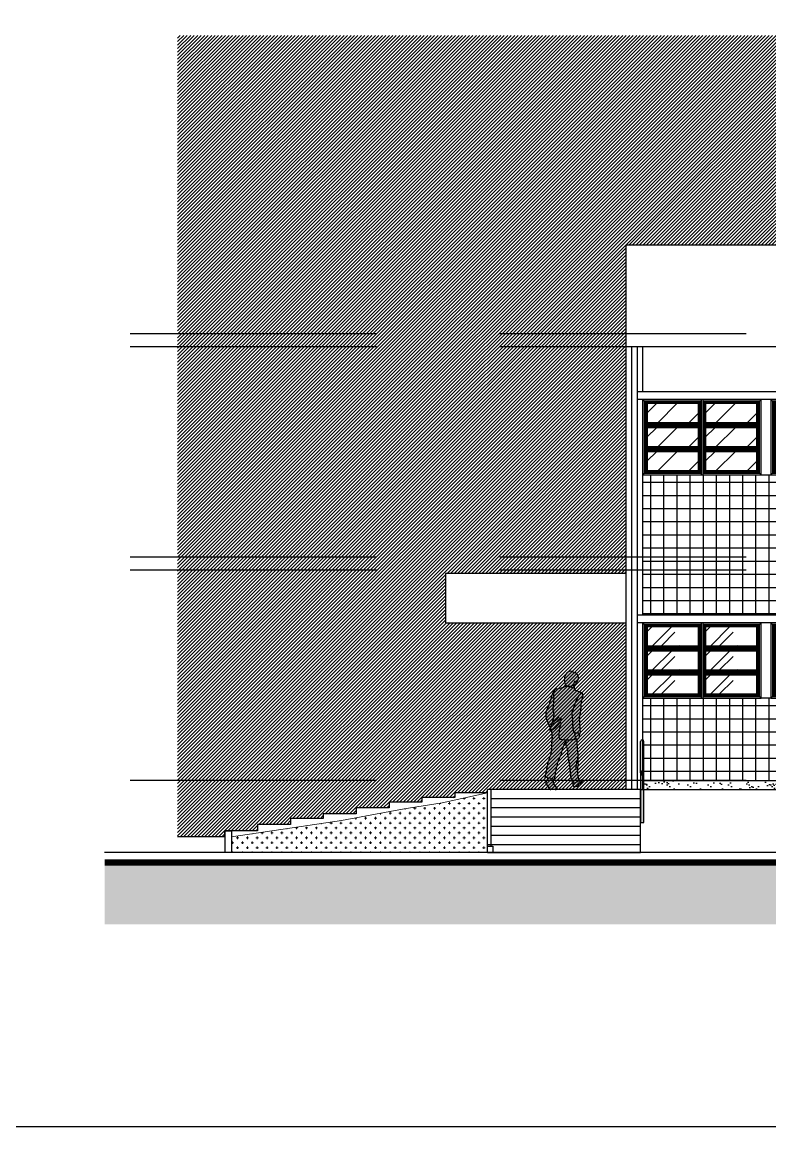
# Model space of a CAD drawing. Header units: metres. Extents: x 2362 to 4220, y 91 to 382.
# Drawn here: x 3587.88 to 3599.27, y 236.79 to 253.61 of the extents above; entities that cross this region are included whole.
import ezdxf

# ---------------------------------------------------------------- set-up
doc = ezdxf.new("R2010")
doc.units = ezdxf.units.M
doc.header["$LTSCALE"] = 5
doc.header["$MEASUREMENT"] = 0
doc.set_wipeout_variables(frame=1)
doc.linetypes.add('DASHED', pattern=[0.75, 0.5, -0.25])
doc.layers.add('AREA', color=31, linetype='Continuous', plot=False)
for name, color, linetype in [('HACHURA', 251, 'Continuous'), ('HACHURA PISOS', 250, 'Continuous'), ('PENA 01', 1, 'Continuous'), ('PENA 02', 2, 'Continuous'), ('PENA 03', 3, 'Continuous'), ('PENA 06', 6, 'Continuous')]:
    doc.layers.add(name, color=color, linetype=linetype)
for name, color, linetype, lineweight in [('PENA 04', 4, 'Continuous', 25), ('PENA 05', 5, 'Continuous', 25), ('VEGET', 74, 'Continuous', 0)]:
    doc.layers.add(name, color=color, linetype=linetype, lineweight=lineweight)

# ---------------------------------------------------------------- blocks, each defined once
blk = doc.blocks.new('jan padrao fachada')
at = {"layer": 'HACHURA', "ltscale": 1.5}
h = blk.add_hatch(dxfattribs=at)
h.set_pattern_fill('AR-RROOF', color=256, scale=0.5, angle=45, style=0)
h.set_pattern_definition([(45, (0.06500000000005457, 0.798333333333332), (0.4242640687119287, 1.131370849898476), [7.5, -1, 2.5, -0.5]), (45, (0.3584493141925122, 1.445336038119024), (-0.8237794000823279, 0.1166726188957805), [1.5, -0.165, 3, -0.375]), (45, (-0.05874368670765762, 1.275630410634252), (1.60159685938753, 2.075358402782517), [4, -0.7, 2, -0.5])])
h.paths.add_polyline_path([(0.06500000000005457, 1.085000000000001), (0.0650000000000546, 0.798333333333332), (0.8462500000000546, 0.798333333333332), (0.8462500000000546, 1.085000000000001)])
h = blk.add_hatch(dxfattribs=at)
h.set_pattern_fill('AR-RROOF', color=256, scale=0.5, angle=45, style=0)
h.set_pattern_definition([(45, (0.951249999999618, 0.798333333333332), (0.4242640687119287, 1.131370849898476), [7.5, -1, 2.5, -0.5]), (45, (1.244699314192076, 1.445336038119024), (-0.8237794000823279, 0.1166726188957805), [1.5, -0.165, 3, -0.375]), (45, (0.8275063132919058, 1.275630410634252), (1.60159685938753, 2.075358402782517), [4, -0.7, 2, -0.5])])
h.paths.add_polyline_path([(0.951249999999618, 1.085000000000001), (0.951249999999618, 0.798333333333332), (1.732499999999618, 0.798333333333332), (1.732499999999618, 1.085000000000001)])
h = blk.add_hatch(dxfattribs=at)
h.set_pattern_fill('AR-RROOF', color=256, scale=0.5, angle=45, style=0)
h.set_pattern_definition([(45, (0.06500000000005457, 0.4316666666666649), (0.4242640687119287, 1.131370849898476), [7.5, -1, 2.5, -0.5]), (45, (0.3584493141925122, 1.078669371452357), (-0.8237794000823279, 0.1166726188957805), [1.5, -0.165, 3, -0.375]), (45, (-0.05874368670765762, 0.9089637439675844), (1.60159685938753, 2.075358402782517), [4, -0.7, 2, -0.5])])
h.paths.add_polyline_path([(0.06500000000005457, 0.7183333333333337), (0.0650000000000546, 0.4316666666666649), (0.8462500000000546, 0.4316666666666649), (0.8462500000000546, 0.7183333333333337)])
h = blk.add_hatch(dxfattribs=at)
h.set_pattern_fill('AR-RROOF', color=256, scale=0.5, angle=45, style=0)
h.set_pattern_definition([(45, (0.951249999999618, 0.4316666666666649), (0.4242640687119287, 1.131370849898476), [7.5, -1, 2.5, -0.5]), (45, (1.244699314192076, 1.078669371452357), (-0.8237794000823279, 0.1166726188957805), [1.5, -0.165, 3, -0.375]), (45, (0.8275063132919058, 0.9089637439675844), (1.60159685938753, 2.075358402782517), [4, -0.7, 2, -0.5])])
h.paths.add_polyline_path([(0.951249999999618, 0.7183333333333337), (0.951249999999618, 0.4316666666666649), (1.732499999999618, 0.4316666666666649), (1.732499999999618, 0.7183333333333337)])
h = blk.add_hatch(dxfattribs=at)
h.set_pattern_fill('AR-RROOF', color=256, scale=0.5, angle=45, style=0)
h.set_pattern_definition([(45, (0.06500000000005457, 0.06499999999999773), (0.4242640687119287, 1.131370849898476), [7.5, -1, 2.5, -0.5]), (45, (0.3584493141925122, 0.7120027047856894), (-0.8237794000823279, 0.1166726188957805), [1.5, -0.165, 3, -0.375]), (45, (-0.05874368670765762, 0.5422970773009173), (1.60159685938753, 2.075358402782517), [4, -0.7, 2, -0.5])])
h.paths.add_polyline_path([(0.06500000000005457, 0.3516666666666666), (0.0650000000000546, 0.0649999999999977), (0.8462500000000546, 0.0649999999999977), (0.8462500000000546, 0.3516666666666666)])
h = blk.add_hatch(dxfattribs=at)
h.set_pattern_fill('AR-RROOF', color=256, scale=0.5, angle=45, style=0)
h.set_pattern_definition([(45, (0.951249999999618, 0.06499999999999773), (0.4242640687119287, 1.131370849898476), [7.5, -1, 2.5, -0.5]), (45, (1.244699314192076, 0.7120027047856894), (-0.8237794000823279, 0.1166726188957805), [1.5, -0.165, 3, -0.375]), (45, (0.8275063132919058, 0.5422970773009173), (1.60159685938753, 2.075358402782517), [4, -0.7, 2, -0.5])])
h.paths.add_polyline_path([(0.951249999999618, 0.3516666666666666), (0.951249999999618, 0.0649999999999977), (1.732499999999618, 0.0649999999999977), (1.732499999999618, 0.3516666666666666)])
at = {"layer": 'PENA 01', "ltscale": 1.5}
for p, q in [((0.02500000000009095, 1.125), (0.02500000000009095, 0.02500000000000036)), ((0.8862499999998363, 1.15), (0.8862499999998363, 0)), ((0.9112499999998362, 1.15), (0.9112499999998362, 0)), ((0.9112499999996544, 1.125), (0.9112499999996544, 0.02500000000000036))]:
    blk.add_line(p, q, dxfattribs=at)
for points in [[(0, 1.150000000000086), (0.06500000000005457, 1.085000000000001)], [(0.8862500000000182, 1.125), (0.02500000000009095, 1.125), (0.02500000000009095, 0.02500000000000036), (0.8862500000000182, 0.02500000000000036)], [(0.02500000000009095, 0.02500000000000036), (0.8862500000000182, 0.02500000000000036), (0.8862500000000182, 1.125), (0.02500000000009095, 1.125)], [(0.8462500000000546, 1.085000000000001), (0.8862500000000182, 1.125)], [(0.9112499999996544, 0.02500000000000036), (1.772499999999582, 0.02500000000000036), (1.772499999999582, 1.125), (0.9112499999996544, 1.125)], [(0.9112499999996544, 1.125), (0.951249999999618, 1.085000000000001)], [(1.732499999999618, 1.085000000000001), (1.797499999999673, 1.150000000000086)], [(0.06500000000005457, 0.798333333333332), (0.02500000000009095, 0.7583333333333329)], [(0.02500000000009095, 0.7583333333333329), (0.06500000000005457, 0.7183333333333337)], [(0.8462500000000546, 0.798333333333332), (0.8862500000000182, 0.7583333333333329)], [(0.8462500000000546, 0.7183333333333337), (0.8862500000000182, 0.7583333333333329)], [(0.951249999999618, 0.798333333333332), (0.9112499999996544, 0.7583333333333329)], [(0.9112499999996544, 0.7583333333333329), (0.951249999999618, 0.7183333333333337)], [(1.732499999999618, 0.798333333333332), (1.772499999999582, 0.7583333333333329)], [(1.732499999999618, 0.7183333333333337), (1.772499999999582, 0.7583333333333329)], [(0.06500000000005457, 0.4316666666666649), (0.02500000000009095, 0.3916666666666657)], [(0.02500000000009095, 0.3916666666666657), (0.06500000000005457, 0.3516666666666666)], [(0.8462500000000546, 0.4316666666666649), (0.8862500000000182, 0.3916666666666657)], [(0.8462500000000546, 0.3516666666666666), (0.8862500000000182, 0.3916666666666657)], [(0.951249999999618, 0.4316666666666649), (0.9112499999996544, 0.3916666666666657)], [(0.9112499999996544, 0.3916666666666657), (0.951249999999618, 0.3516666666666666)], [(1.732499999999618, 0.4316666666666649), (1.772499999999582, 0.3916666666666657)], [(1.732499999999618, 0.3516666666666666), (1.772499999999582, 0.3916666666666657)], [(0.06500000000005457, 0.06499999999999773), (0, -1.13686837721616e-13)], [(0.8462500000000546, 0.06499999999999773), (0.8862500000000182, 0.02499999999999858)], [(0.951249999999618, 0.06499999999999773), (0.9112499999996544, 0.02499999999999858)], [(1.732499999999618, 0.06499999999999773), (1.797499999999673, -8.526512829121202e-14)]]:
    blk.add_lwpolyline(points, dxfattribs=at)
for points in [[(0.02500000000009095, 0.7583333333333329), (0.8862500000000182, 0.7583333333333329), (0.8862500000000182, 1.125), (0.02500000000009095, 1.125)], [(0.04500000000007276, 0.7783333333333324), (0.8662500000000364, 0.7783333333333324), (0.8662500000000364, 1.105), (0.04500000000007276, 1.105)], [(0.06500000000005457, 0.798333333333332), (0.8462500000000546, 0.798333333333332), (0.8462500000000546, 1.085000000000001), (0.06500000000005457, 1.085000000000001)], [(0.9112499999996544, 0.7583333333333329), (1.772499999999582, 0.7583333333333329), (1.772499999999582, 1.125), (0.9112499999996544, 1.125)], [(0.9312499999996362, 0.7783333333333324), (1.7524999999996, 0.7783333333333324), (1.7524999999996, 1.105), (0.9312499999996362, 1.105)], [(0.951249999999618, 0.798333333333332), (1.732499999999618, 0.798333333333332), (1.732499999999618, 1.085000000000001), (0.951249999999618, 1.085000000000001)], [(0.02500000000009095, 0.3916666666666657), (0.8862500000000182, 0.3916666666666657), (0.8862500000000182, 0.7583333333333329), (0.02500000000009095, 0.7583333333333329)], [(0.04500000000007276, 0.4116666666666653), (0.8662500000000364, 0.4116666666666653), (0.8662500000000364, 0.7383333333333333), (0.04500000000007276, 0.7383333333333333)], [(0.06500000000005457, 0.4316666666666649), (0.8462500000000546, 0.4316666666666649), (0.8462500000000546, 0.7183333333333337), (0.06500000000005457, 0.7183333333333337)], [(0.9112499999996544, 0.3916666666666657), (1.772499999999582, 0.3916666666666657), (1.772499999999582, 0.7583333333333329), (0.9112499999996544, 0.7583333333333329)], [(0.9312499999996362, 0.4116666666666653), (1.7524999999996, 0.4116666666666653), (1.7524999999996, 0.7383333333333333), (0.9312499999996362, 0.7383333333333333)], [(0.951249999999618, 0.4316666666666649), (1.732499999999618, 0.4316666666666649), (1.732499999999618, 0.7183333333333337), (0.951249999999618, 0.7183333333333337)], [(0.02500000000009095, 0.02499999999999858), (0.8862500000000182, 0.02499999999999858), (0.8862500000000182, 0.3916666666666657), (0.02500000000009095, 0.3916666666666657)], [(0.04500000000007276, 0.04499999999999815), (0.8662500000000364, 0.04499999999999815), (0.8662500000000364, 0.3716666666666661), (0.04500000000007276, 0.3716666666666661)], [(0.06500000000005457, 0.06499999999999773), (0.8462500000000546, 0.06499999999999773), (0.8462500000000546, 0.3516666666666666), (0.06500000000005457, 0.3516666666666666)], [(0.9112499999996544, 0.02499999999999858), (1.772499999999582, 0.02499999999999858), (1.772499999999582, 0.3916666666666657), (0.9112499999996544, 0.3916666666666657)], [(0.9312499999996362, 0.04499999999999815), (1.7524999999996, 0.04499999999999815), (1.7524999999996, 0.3716666666666661), (0.9312499999996362, 0.3716666666666661)], [(0.951249999999618, 0.06499999999999773), (1.732499999999618, 0.06499999999999773), (1.732499999999618, 0.3516666666666666), (0.951249999999618, 0.3516666666666666)]]:
    blk.add_lwpolyline(points, close=True, dxfattribs=at)
at = {"layer": 'PENA 02', "ltscale": 1.5}
blk.add_lwpolyline([(1.797499999999673, 1.15), (0, 1.15), (0, 0), (1.797499999999673, 0)], close=True, dxfattribs=at)
blk = doc.blocks.new('A$C060C765B')
at = {"layer": 'HACHURA', "ltscale": 1.5}
h = blk.add_hatch(dxfattribs=at)
h.set_pattern_fill('AR-SAND', color=256, scale=0.1, style=0, double=1)
h.set_pattern_definition([(37.50000000000001, (-3.744999999999891, -6.840000000000002), (-0.006299335810960816, 0.1926823769013159), [0, -0.152, 0, -0.17, 0, -0.1625]), (7.499999999999999, (-3.744999999999891, -6.840000000000002), (0.1769776705267727, 0.282214606522974), [0, -0.082, 0, -0.137, 0, -0.0525]), (327.5, (-3.867999999999938, -6.840000000000002), (0.3114141861751495, 0.0005659053536964942), [0, -0.05, 0, -0.18, 0, -0.235]), (317.5, (-3.867999999999938, -6.840000000000002), (0.3006126604572294, 0.08776755649342494), [0, -0.025, 0, -0.118, 0, -0.135])])
h.paths.add_polyline_path([(0, -6.840000000000002), (0, -6.600000000000001), (-3.744999999999891, -6.600000000000001), (-3.744999999999891, -6.840000000000002)])
at = {"layer": 'HACHURA PISOS', "ltscale": 1.5}
h = blk.add_hatch(dxfattribs=at)
h.set_pattern_fill('_USER', color=256, scale=0.2, style=0, double=1, pattern_type=0)
h.set_pattern_definition([(0, (-3.744999999999891, -6.600000000000001), (0, 0.2), []), (90, (-3.744999999999891, -6.600000000000001), (-0.2, 1.224646799147353e-17), [])])
h.paths.add_polyline_path([(0, -1.950000000000001), (-1.797499999999673, -1.950000000000001), (-1.947500000000218, -1.950000000000001), (-3.744999999999891, -1.950000000000001), (-3.744999999999891, -4.079999999999917), (0, -4.079999999999917)])
h.paths.add_polyline_path([(0, -5.350000000000001), (-1.797499999999673, -5.350000000000001), (-1.947500000000218, -5.350000000000115), (-3.744999999999891, -5.350000000000001), (-3.744999999999891, -6.600000000000001), (0, -6.600000000000001)])
for p, q in [((-1.947500000000218, -1.950000000000001), (-1.797499999999673, -1.950000000000115)), ((-1.797499999999673, -5.350000000000115), (-1.947500000000218, -5.350000000000115))]:
    blk.add_line(p, q, dxfattribs=at)
at = {"layer": 'PENA 01', "ltscale": 1.5}
for p, q in [((-3.914999999999964, -6.840000000000002), (-3.914999999999964, 0)), ((-3.829999999999927, -6.840000000000002), (-3.829999999999927, 0)), ((-3.744999999999891, -6.600000000000001), (0, -6.600000000000001))]:
    blk.add_line(p, q, dxfattribs=at)
blk.add_lwpolyline([(-3.829999999999927, 0), (-3.914999999999964, 0)], dxfattribs=at)
at = {"layer": 'PENA 03', "ltscale": 1.5}
for p, q in [((-4, -0.6799999999998292), (-4, 0)), ((-3.744999999999891, -0.6799999999998292), (-3.744999999999891, 0)), ((0, 0), (-3.744999999999891, 0)), ((-4, -4.079999999999917), (-4, -0.799999999999919)), ((-3.744999999999891, -4.079999999999917), (-3.744999999999891, -0.799999999999919)), ((-4, -6.840000000000002), (-4, -4.199999999999916)), ((-3.744999999999891, -6.840000000000002), (-3.744999999999891, -4.200000000000001))]:
    blk.add_line(p, q, dxfattribs=at)
at = {"layer": 'PENA 04', "ltscale": 1.5}
for points in [[(-3.829999999999927, -0.6799999999998292), (0.08500000000003638, -0.6799999999998292), (0.08500000000003638, -0.799999999999919), (-3.829999999999927, -0.799999999999919)], [(-3.829999999999927, -4.079999999999917), (0.08500000000003638, -4.079999999999917), (0.08500000000003638, -4.200000000000001), (-3.829999999999927, -4.200000000000001)]]:
    blk.add_lwpolyline(points, close=True, dxfattribs=at)
at = {"layer": 'PENA 02'}
for p in [(-3.744999999999891, -1.950000000000001), (-1.797499999999673, -1.950000000000001), (-3.744999999999891, -5.350000000000001), (-1.797499999999673, -5.350000000000001)]:
    blk.add_blockref('jan padrao fachada', p, dxfattribs=at)
blk = doc.blocks.new('AFDSFDF')
at = {"layer": 'HACHURA PISOS', "true_color": 0xffffff}
h = blk.add_hatch(color=7, dxfattribs=at)
h.dxf.hatch_style = 1
h.paths.add_polyline_path([(2.273736754432321e-13, 0.7587171680673398, -1), (0.04944760466219122, 0.7587171680673376), (0.04944760466196385, 1.234303222001626, 1), (4.547490856099401e-13, 1.234303222001596)])
h.paths.add_polyline_path([(0.04944760466219122, 0.7483505424357292), (0.04944760466219122, 0.7587171680657366, 1), (2.273736754432321e-13, 0.7587171680665649), (2.273736754432321e-13, 0.7483505424357663, -1)])
h.paths.add_polyline_path([(0.0494476046628471, 0.7368170267115817), (0.04944760466219122, 0.7483505424357292, 1), (2.273736754432321e-13, 0.7483505424357588), (2.238712687452349e-13, 0.7368170267115004, -0.01361042885958023)])
h = blk.add_hatch(color=7, dxfattribs=at)
h.dxf.hatch_style = 1
h.paths.add_polyline_path([(0.04944760466287335, 0.6424313727806066), (4.547473508864641e-13, 0.6424313727806066), (0, 0), (0.04944760466196385, 0)])
h.paths.add_polyline_path([(0.04944760466287335, 0.7273547303490773, -0.06027295359702368), (4.547473508864641e-13, 0.7273547303490773), (4.547473508864641e-13, 0.6424313727806066), (0.04944760466287335, 0.6424313727806066)])
at = {"layer": 'HACHURA'}
for centre, radius, start, end in [((0.0247238023312093, 0.7483505424357588), 0.02472380233098193, 359.9999999999349, 180), ((0.02472380233302829, -0.1712815591558297), 0.9084350874201392, 88.44045603196248, 91.55954396824605), ((0.02472380233166405, 0.93170828792816), 0.2058437341697378, 263.1015738038593, 276.8984261960094), ((0.0247238023312093, 0.7117645956398064), 0.03967634119238635, 52.44230852278688, 127.5576914772131)]:
    blk.add_arc(centre, radius, start, end, dxfattribs=at)
at = {"layer": 'PENA 02'}
for p, q in [((9.094947017729282e-13, 0.7587171680673634), (4.547473508864641e-13, 1.234303222001614)), ((0.04944760466196385, 0.7587171680673634), (0.04944760466196385, 1.234303222001614))]:
    blk.add_line(p, q, dxfattribs=at)
blk.add_arc((0.0247238023312093, 1.234303222001614), 0.02472380233075455, 0, 180, dxfattribs=at)
at = {"layer": 'PENA 03'}
for p, q in [((4.547473508864641e-13, 0.7587171680673919), (0, 0)), ((0.04944760466196385, 0), (0.04944760466287335, 0.758717168067335)), ((4.547473508864641e-13, 0), (0.04944760466196385, 0))]:
    blk.add_line(p, q, dxfattribs=at)
blk.add_arc((0.0247238023312093, 0.7587171680673634), 0.02472380233098193, 359.9999999999349, 180, dxfattribs=at)
blk = doc.blocks.new('Pes011')
at = {"true_color": 0xffffff}
h = blk.add_hatch(color=7, dxfattribs=at)
h.dxf.hatch_style = 1
h.paths.add_polyline_path([(24.69268973135001, 727.6047015118756, -0.02753852898231361), (25.99658108471741, 756.9918353915541, -0.03521785561020056), (-52.18656926978461, 767.1877249421301, -0.3436446320337191), (-78.09565085647256, 796.9359734321476, -0.1049584106602287), (-46.52848994827802, 1005.74475360115, 0.851521214492852), (-62.99121633045479, 1015.1541320312, -0.09136265496849766), (-189.2074542238005, 902.5598551563493, -0.07434353490433399), (-183.8470071760566, 796.6478620129495, 0.02367676134049668), (-194.7730412114684, 567.7246231527424, -0.1301566511247193), (-207.9323213203415, 517.0161580129569, 0.07892110221722794), (-236.9106528734559, 438.1435911211164), (-286.8217663292926, 184.8893347685869, -0.03787236708317782), (-144.7365591781199, 153.3666649950069, 0.002465714445324805), (-112.7894611115873, 346.4955583710301, -0.09246996692242412), (-53.40221890069282, 512.5800797960895, 0.1005061931903606), (-46.38518821284106, 533.9388537265091, -0.09745515027035756), (-1.618039762475064, 676.3108688240969, 0.01133881112169319)])
h.paths.add_polyline_path([(192.7134027561426, 766.4146625851895, -0.08717180882273437), (184.8976936995474, 770.288640718502, -0.07150002932562566), (25.99658108471738, 756.991835391554, 0.140036977863763), (52.11651135718391, 612.5152943734229, -0.1521779201300485), (56.66135109948112, 583.4497961036486, 0.1237327382311667), (71.38456060696859, 435.6154808640991, -0.09660555805040107), (93.00199876905322, 295.3295578898083, 0.1091949455553033), (126.5888606153589, 108.4037989587109, 0.3181482550204132), (212.8481652982368, 133.4322834362578), (224.5335510590627, 147.9261513993027, -0.1153658121064172), (212.197933924478, 394.0455057668171, 0.07104430994608682), (214.6594676035947, 464.0404201073716, -0.019049396439483)])
h.paths.add_polyline_path([(156.5185980523025, 1588.903755831637, -0.06376302724189843), (142.9386023062388, 1582.759940715623, -0.1357544196231785), (45.25536184673533, 1579.486598016382, -0.1493352113977293), (23.44943227297364, 1592.013659770932, -0.104772194041268), (5.779655001741361, 1568.917476945192, -0.07552597752389092), (152.0862227538234, 1542.233602892519)])
h.paths.add_polyline_path([(278.0839869590123, 134.2962608349243, 0.6268049600124901), (265.0504168314354, 146.143509030939, -0.1274686925476163), (218.231130763411, 140.1089984629384), (212.8481652982359, 133.4322834362567, -0.3084454030974926), (129.1995972286848, 107.5502781255655), (134.0533945419139, 73.45993605855493, 0.3365671587481588), (164.2475001290544, 43.95252930327246, 0.3038417341264336), (224.8968513615273, 74.4088496104098, -0.1547146395441408), (236.5872844613068, 85.61752300342832, 0.2066284072723231)])
h.paths.add_polyline_path([(-168.080418184519, 160.1147212825224, 0.02107545282780063), (-247.0785568037045, 178.3308325829729), (-270.2372946278209, 120.1610916203129, -0.04391851025444436), (-275.9558363254841, 108.6578545803827, 0.3069029170122038), (-275.1015726562903, 90.21495494343169), (-216.4301872956799, 10.35757787014025, 0.2319834112904293), (-203.8634453870586, 3.951016913955755, -0.02456887810977189), (-135.1680910266837, 0.0937046755989428, 0.181550030830431), (-123.6444124907283, 3.084609209979519), (-108.3343772420844, 13.85587394051954, 0.5135509109756257), (-108.1929188658022, 29.80140396839074, -0.09789932831860441), (-162.5989450289451, 86.56559962623882, -0.1287373291706281), (-164.9500735878474, 93.70225942932092)])
h.paths.add_polyline_path([(-167.1673180687301, 1243.175273136048, 0.09249078198770333), (-158.458445219436, 1383.471649132073, -0.101707745814801), (-148.1378757641874, 1511.791418212824, 0.05963668131693923), (-157.645391335482, 1498.259448177015, 0.07214893870511574), (-212.5459556615709, 1343.996789415391, -0.08328329978980908), (-253.3386223608819, 1235.444188619666, 0.2371257672313265), (-262.1761142506181, 1063.562258885348), (-208.5079545353501, 939.7813141366983), (-159.7092353633092, 1087.616370714019, 0.1779621460809053), (-163.1131602377322, 1185.045396939609, -0.1611850724810634)])
h.paths.add_polyline_path([(235.9179631973812, 1095.154632940758, -0.1154328576180875), (244.0097715363445, 1144.924192973484, 0.1197863672735451), (256.2292863543684, 1228.394953870802, -0.1199437111131735), (283.7136720908272, 1420.288621478132, 0.3977597863608485), (261.8432080616612, 1475.673483022302, 0.1370337854965475), (158.8843645128296, 1277.281076180276, -0.09331077111326043), (136.1147959610806, 1222.265539511415, 0.2201616770334285), (122.4019915204655, 1128.415169406439, -0.0904870542691302), (127.5153547951701, 1084.318430500796, 0.0682076533713649), (143.8717871424458, 873.4423468814514, 0.0419490853005053), (250.3259697844036, 860.6724404682127)])
h.paths.add_polyline_path([(235.1635860298763, 835.684332340917), (230.813655214364, 861.6645061064261, -0.02595917903862765), (164.8544151540996, 869.4818802395414), (159.7483240347369, 839.1007739519355, 0.2351780580689858), (166.7423779727064, 817.0171935170403, -0.2276614999615514), (174.7970136461145, 793.543130330062, 0.7798707119049183), (220.5010597884023, 776.1681578082664, 0.1739156392905543), (235.4865679493964, 833.2416161114344, 0.02193660233855502)])
h.paths.add_polyline_path([(213.3981270611926, 1671.599557557392, 0.3422518043110341), (214.8137580511984, 1713.777761216865, -0.1113162496137604), (198.9736104679375, 1749.890672678883, 0.2903101330893996), (170.5635343423947, 1779.452250271813, -0.03318361154037249), (117.7712615445348, 1796.155704483306, 0.1970827465973386), (75.31312931006028, 1795.464062389123, 0.2668649016132107), (4.452482821180439, 1701.024984654927, 0.07937306006544796), (5.192607108263815, 1681.469885905543, -0.04903151465509591), (11.82483455283031, 1620.628960579917, 0.3361607637412749), (44.00994678188923, 1579.79118589672, 0.1389386616421687), (143.9011070732837, 1583.064133993262, 0.2199353231922215), (180.0067180023894, 1616.54333571369, -0.07767887755924435)])
h = blk.add_hatch(color=7, dxfattribs=at)
h.dxf.hatch_style = 1
h.paths.add_polyline_path([(261.8292928006773, 1475.658577363197), (164.4320482446769, 1518.901989429156, -0.3218957251323706), (151.8734175112577, 1539.992896149975), (152.0862227538234, 1542.233602892519, 0.07552597752389073), (5.779655001741851, 1568.917476945192, -0.1199733577875432), (-23.80681365244979, 1553.883220398074), (-23.80504973491222, 1553.883377810774), (-112.3188272138052, 1533.032661130739, 0.1531455605890404), (-148.1378757641875, 1511.791418212824, 0.101707773148791), (-158.4586122810385, 1383.471628570378, -0.09283857140153134), (-167.2966260474756, 1242.662752787305, 0.1590758725531677), (-163.2017572764333, 1185.262171597919, -0.1783896675469642), (-159.7092353633092, 1087.616370714019), (-208.5079545353501, 939.7813141366983), (-191.7137881749656, 901.0470294251807, 0.0927497262203229), (-63.21207475289278, 1014.869878251596, -0.8683317411519443), (-46.52699357571112, 1005.744191729705, 0.1051140698718558), (-78.07703499606228, 796.6229984857224, 0.336292104199919), (-52.70830549058175, 767.2937903923296, 0.1072275288080275), (184.8976936995477, 770.2886407185023, -0.2697539704616747), (174.7958450450469, 793.5432679024572, 0.2252806146779406), (166.9234327469293, 816.8318379421619, -0.2378102100089224), (159.7483240347368, 839.100773951935), (164.8544151540997, 869.4818802395416, -0.008340372734559471), (143.8717871424459, 873.4423468814508, -0.06863748196031196), (127.5948128503555, 1085.64890371761, 0.08594274937540108), (122.6605906965923, 1127.555793032784, -0.2222459605544937), (136.114646952066, 1222.26563681739, 0.09331094289373627), (158.8851085696697, 1277.280920442247, -0.1370211537536461)])
for p, q in [((-112.3207069711743, 1533.033046921835), (-23.80504973491221, 1553.883377810774)), ((156.5182805751323, 1588.90041299465), (151.8734175112576, 1539.992896149974)), ((164.1643467561202, 1519.02084623905), (262.4702705088529, 1475.373989608316)), ((-191.7137881749656, 901.0470294251805), (-262.5690634854108, 1064.468562134406)), ((-159.7763400169135, 1087.413078077849), (-218.1093532745937, 910.6940071351909)), ((250.3259272933877, 860.6731319855651), (235.8685135050213, 1095.959398833362)), ((164.8546444743257, 869.4832446887847), (159.7968376397911, 839.3894286110656)), ((230.7781421239508, 861.8766097694536), (235.2386429360028, 835.2360513115929)), ((-286.8217721491687, 184.8893052379212), (-236.911258936782, 438.1457255862025)), ((-247.0780159427729, 178.3321911086631), (-270.3778434891911, 119.8080632765148)), ((-216.5239098337107, 10.48514322442314), (-275.182625394237, 90.32527548584358)), ((-168.0804028612153, 160.114396187859), (-164.960659316133, 93.92684309870477)), ((-123.6449184415968, 3.08281816053951), (-108.3342184549712, 13.8552199444099)), ((129.1996634576194, 107.5498129707825), (134.0232876446954, 73.67138996948677)), ((224.5335350163809, 147.9261315009), (212.549843676692, 133.0622627726964))]:
    blk.add_line(p, q)
for centre, radius, start, end in [((66.02687548547686, 1693.563905888411), 62.02478156621858, 172.9030000000007, 191.7376000000002), ((122.0530550778682, 1686.589569800978), 118.4832300247846, 113.234400000001, 172.9030000000007), ((97.38850796504504, 1744.042379314736), 55.95762060351854, 68.63829999999885, 113.234400000001), ((269.8922912530913, 2185.08905714655), 417.6211453470195, 248.6382999999989, 256.2406999999982), ((161.4576502086753, 1742.265821299444), 38.28296791959931, 11.13169000000003, 76.2406999999982), ((286.9930080279296, 1766.968052976149), 89.66075654733868, 191.1317000000001, 216.2418000000002), ((186.9054979009249, 1693.601590452352), 34.43760809542855, 319.9379999999989, 36.24180000000026), ((-96.36667764266863, 1465.311193728541), 69.57491087343824, 103.2559999999993, 152.2151999999998), ((-39.89097503727082, 1622.165115954312), 70.15067717567644, 283.2559999999992, 335.2026340492346), ((-300.9588671438575, 1617.314574221574), 312.8012615128246, 0.6647749999990437, 11.73763999999936), ((-8.890037669846441, 1074.045824889785), 495.0890343070894, 71.0255399999993, 88.30185999999873), ((54.85609402546243, 1621.441033975323), 43.03892139680683, 180.6648000000005, 256.2567999999998), ((88.18001558568136, 1757.697650241646), 183.3076786003354, 256.2567999999998, 287.5392000000003), ((-8.241324818797954, 1668.363699616481), 170.6449383355589, 329.3867000000009, 355.6153999999987), ((125.7380670823047, 1638.859377789196), 58.67712716179567, 287.5392000000003, 337.6467999999996), ((172.8356967704252, 1538.190448675391), 21.03962852899157, 174.0640179574631, 246.4580748209395), ((372.824985959254, 1537.253718085497), 208.4843589373321, 139.937999999999, 157.6467999999996), ((346.65036453343, 1231.88492928767), 570.3241128524443, 152.2151999999998, 168.7633000000007), ((-538.7861503045216, 1336.661475873313), 383.197372870074, 345.8401999999998, 7.016633999999618), ((158.8520317861445, 1422.52575485947), 319.704804455103, 163.787199999999, 187.0165999999998), ((565.5088532486361, 1192.170782381463), 415.4354406372561, 136.9704999999992, 168.1779999999992), ((664.1858839816023, 1267.854845588886), 409.8605477500752, 158.1700999999997, 185.4665000000008), ((243.4754119161156, 1436.40982492467), 43.34755797565099, 338.1700999999996, 66.05973999999941), ((-86.73288804137823, 1140.70981853755), 191.6561284775325, 150.0577999999999, 203.4411000000017), ((-556.5355799302894, 1411.322672344623), 350.5162423008881, 330.0578, 348.7633000000008), ((-77.32251406932858, 1220.235015514461), 92.72725718706357, 165.8401999999998, 202.2301999999991), ((-293.9441547379595, 1131.700515996228), 141.2884476692337, 341.7326000000006, 22.23019999999908), ((230.662660169247, 1160.523823917574), 112.9218228279928, 146.854600000001, 196.7470999999995), ((1.384389518799282, 1310.247288290922), 160.9130611977919, 326.8546000000009, 348.1779999999992), ((78.41163825589398, 1211.796364941662), 178.5906748117366, 337.8520999999992, 5.466540000000367), ((-431.624709171004, 1301.345655932315), 466.6864476248109, 299.725100000001, 322.1534000000007), ((-380.995497488855, 1490.269142089319), 533.187320945732, 290.8434999999985, 310.1037000000001), ((-470.4478853149516, 1482.253096983803), 545.7960376963152, 301.843100000001, 316.4389999999993), ((-55.51930206304966, 1009.120704693371), 9.603736161525351, 339.4194999999992, 142.1534000000007), ((4.124595669708106, 1092.355139465917), 123.6522063230095, 356.5823000000008, 16.74707000000018), ((905.0171652408817, 1038.55234914724), 778.8476099012049, 176.5823000000008, 192.239099999999), ((346.3165869668907, 1102.748003855555), 110.6594569481136, 157.8520999999991, 183.5164000000007), ((-206.3571528278388, 906.8151888017615), 12.37431068747936, 161.7326000000006, 299.725100000001), ((-540.7161383302807, 831.6775517717816), 358.5842382695748, 354.5340000000015, 11.40089593351251), ((429.5698640214075, 826.975056540341), 508.5534598350541, 159.4194999999993, 183.4037999999992), ((273.0685616441448, 1500.365913476358), 640.0976213779592, 258.3556000000012, 267.963799999999), ((2226.507153185718, 566.884271342174), 2421.280340227303, 174.5340000000014, 179.992400000001), ((-46.05509299955362, 798.6847160235178), 32.0882447078898, 183.4037999999992, 258.5086999999987), ((59.19251063559113, 1316.397947480343), 560.3901926167525, 258.5086999999987, 282.9627328597344), ((337.7541156839318, 491.3751721817139), 386.4901962339329, 151.5145999999997, 173.6281), ((-1119.25225602085, 1281.986557074406), 1271.199937338323, 331.5145999999996, 334.1443000000014), ((291.9243023976605, 730.4702717442269), 267.2469762242289, 174.3047000000007, 206.1911000000009), ((185.4223411335282, 835.0826213011848), 25.98654853407367, 170.4592000000002, 224.3282999999987), ((146.3272977781809, 796.8946992353646), 28.66514042290695, 353.2855999999985, 44.32831000000075), ((199.8313033396167, 790.595993544704), 25.20716714924149, 173.2855999999985, 325.7475000000011), ((4170.538062509884, 903.1382520609586), 3980.173659988229, 181.9685638749708, 186.3208999999997), ((148.4349416054276, 825.596878201134), 87.38835042291834, 325.7475000000011, 5.021990000000264), ((207.5001121058506, 830.7838892549971), 28.0941654437998, 5.021990000000264, 9.12181100000102), ((25.8685890753722, 386.3563676849188), 267.8336172149258, 150.7515999999982, 168.8509000000001), ((-297.1015828469829, 567.2180489087133), 102.3297955178058, 330.7515999999982, 359.992400000001), ((362.0875769847405, 270.3525127933494), 480.9427873468797, 149.8185999999993, 170.8905999999986), ((-102.4850357771979, 540.5373776239715), 56.48657729380869, 329.8185999999993, 353.6282), ((7.745005564480347, 590.6901487475101), 49.44863504591633, 351.5801999999996, 26.19106999999926), ((358.1468482962906, 538.8254217183442), 304.7701425817286, 171.5801999999996, 199.7945999999994), ((-19710.12166827079, 3488.783855637924), 19847.65231211846, 350.3254999999999, 350.8905999999986), ((-277.4598497593971, 310.0612761903884), 370.7509689199818, 357.7227999999984, 19.7945899999996), ((801.49766803881, 300.1502358685299), 622.6090227698267, 161.4986999999997, 180), ((744.6128187391101, 297.3615781354026), 541.1223442387264, 169.7549999999989, 196.0310000000009), ((-31.63536377512831, 437.6612097638395), 247.7034652608249, 349.7549999999989, 6.32092299999842), ((-423.5655959923787, -767.4480776498378), 962.1046835156493, 73.15314999999968, 81.82896000000045), ((532.6559887379782, 277.846357512561), 440.0014695328035, 177.7227999999984, 202.649299999999), ((-261.9203506343623, 100.0667352699078), 16.45606847313478, 148.5305000000011, 216.3056000000006), ((-338.4469330217671, 146.9086482739554), 73.26654459419203, 328.530500000001, 338.2915999999989), ((-203.6142549222862, 19.96819456983023), 16.01911595400192, 216.3056000000006, 269.5880999999997), ((-208.7608896576836, -696.563412838352), 700.5315490765456, 83.96952999999999, 89.58810999999852), ((-150.1452421701478, 94.6240075320312), 14.83349766142002, 182.6970000000003, 212.5784000000002), ((8.170302786407069, 195.7855277319517), 202.7094686856987, 212.5784000000002, 234.9165999999994), ((-133.3890699801857, 16.93458717096693), 16.93458706631711, 263.9695000000011, 305.1279000000009), ((-113.9788277855337, 21.87934031361883), 9.809986471840865, 305.1279000000009, 54.91659999999947), ((152.0418927274572, 181.8395473116121), 77.7217214158959, 250.8808000000016, 321.1274000000006), ((168.5854163065155, 78.5946090755839), 34.91167991006343, 188.1060000000012, 262.873099999999), ((171.8262888072332, 104.4758292533939), 60.99596605252565, 262.873099999999, 330.7469999999995), ((229.9977967908122, 233.4593246751015), 94.08898890581011, 262.8144999999994, 291.8727999999999), ((248.420165058827, 61.57464493785569), 26.79669936538035, 116.2041999999994, 150.7469999999995), ((200.9537649947509, 158.0202111334145), 80.69632555464628, 296.2041999999993, 342.8073999999989), ((268.6971522245997, 137.0595183071769), 9.785103892608042, 342.8073999999989, 111.8727000000012)]:
    blk.add_arc(centre, radius, start, end)

msp = doc.modelspace()

# ---------------------------------------------------------------- hatches: boundary and pattern name
at = {"layer": 'HACHURA', "true_color": 0x86cacb}
h = msp.add_hatch(dxfattribs=at)
h.set_pattern_fill('LINE', color=133, scale=0.3, angle=45, style=0)
h.set_pattern_definition([(45, (0, 0), (-0.02651650429449553, 0.02651650429449553), [])])
h.paths.add_polyline_path([(3733.223137277743, 245.2619352547592), (3731.465280564507, 245.2619352547592), (3731.465280564507, 244.6219352547594, -1), (3731.345280564507, 244.6219352547594), (3731.345280564507, 245.2619352547592), (3729.469923851272, 245.2619352547592), (3729.469923851272, 244.6219352547594, -1), (3729.349923851272, 244.6219352547594), (3729.335637277742, 244.5819352547593), (3729.335637277742, 242.0619352547592), (3733.223137277743, 242.0619352547592)])
h.paths.add_polyline_path([(3736.080564579611, 245.2619352547592), (3735.39730394441, 245.2619352547592), (3735.39730394441, 244.6219352547593, -1), (3735.27730394441, 244.6219352547593), (3735.27730394441, 245.2619352547592), (3733.573137277744, 245.2619352547592), (3733.573137277744, 242.0619352547592), (3736.080564579611, 242.0619352547592)])
h.paths.add_polyline_path([(3736.080564579611, 242.0619352547592), (3733.573137277744, 242.0619352547592), (3733.573137277744, 241.9104373815459), (3735.222973642319, 241.9104373815459), (3735.222973642319, 241.1504373815459), (3735.256456067177, 241.1504373815459), (3735.256456067177, 241.0204373815459), (3736.080564579611, 241.0210347977606)])
h.paths.add_polyline_path([(3733.223137277743, 242.0619352547592), (3729.335637277742, 242.0619352547592), (3729.335637277742, 241.9127944052959), (3731.393137277742, 241.9104373815459), (3733.223137277743, 241.9104373815459)])
h.paths.add_polyline_path([(3736.080564579611, 248.8619352547592), (3729.335637277742, 248.8619352547592), (3729.335637277742, 248.6619352547592), (3736.080564579611, 248.6619352547592)])
h.paths.add_polyline_path([(3736.080564579611, 248.6619352547592), (3729.335637277742, 248.6619352547592), (3729.335637277742, 248.1619352547592), (3736.080564579611, 248.1619352547591)])
h.paths.add_polyline_path([(3731.345280564507, 246.9619352547592), (3729.469923851272, 246.9619352547592), (3729.469923851272, 246.5119352547592), (3731.345280564507, 246.5119352547592)])
h.paths.add_polyline_path([(3733.340637277742, 246.9619352547591), (3731.465280564507, 246.9619352547592), (3731.465280564507, 246.5119352547592), (3733.340637277742, 246.5119352547592)])
h.paths.add_polyline_path([(3735.27730394441, 246.9619352547591), (3733.460637277742, 246.9619352547591), (3733.460637277741, 246.5119352547592), (3735.27730394441, 246.5119352547592)])
h.paths.add_polyline_path([(3736.080564579611, 246.9619352547591), (3735.39730394441, 246.9619352547591), (3735.39730394441, 246.5119352547592), (3736.080564579611, 246.5119352547592)])
h.paths.add_polyline_path([(3736.080564579611, 253.4025510852059), (3590.25119059903, 253.4025510852058), (3590.25119059903, 248.8619352547592), (3597.080637277742, 248.8619352547592), (3597.080637277742, 250.2119352547594), (3729.335637277742, 250.2119352547594), (3729.335637277742, 248.8619352547592), (3736.080564579611, 248.8619352547592)])
h.paths.add_polyline_path([(3597.080637277742, 248.8619352547592), (3590.25119059903, 248.8619352547592), (3590.25119059903, 248.6619352547592), (3597.080637277742, 248.6619352547592)])
h.paths.add_polyline_path([(3597.080637277742, 247.8619352547593), (3597.080637277742, 248.6619352547592), (3590.25119059903, 248.6619352547592), (3590.25119059903, 245.4619352547592), (3597.080637277742, 245.4619352547592)])
h.paths.add_polyline_path([(3597.080637277742, 245.4619352547592), (3590.25119059903, 245.4619352547592), (3590.25119059903, 245.2619352547592), (3597.080637277742, 245.2619352547592)])
h.paths.add_polyline_path([(3594.330637277742, 245.2121488947762), (3597.080637277742, 245.2121488947762), (3597.080637277742, 245.2619352547592), (3590.25119059903, 245.2619352547592), (3590.25119059903, 242.0619352547592), (3597.080637277742, 242.0619352547592), (3597.080637277742, 244.4619352547592), (3594.330637277742, 244.4619352547592)])
h.paths.add_polyline_path([(3592.969202736304, 241.6419352547592), (3593.469202736304, 241.6419352547592), (3593.469202736304, 241.7319352547592), (3593.969202736304, 241.7319352547592), (3593.969202736304, 241.8019352547592), (3594.469202736304, 241.8019352547592), (3594.469202736304, 241.8719352547592), (3594.969202736304, 241.8719352547592), (3594.969202736304, 241.9219352547592), (3597.080637277742, 241.9219352547592), (3597.080637277742, 242.0619352547592), (3590.25119059903, 242.0619352547592), (3590.25119059903, 241.2019352547592), (3590.969202736304, 241.2019352547592), (3590.969202736304, 241.2919352547592), (3591.069202736304, 241.2919352547592), (3591.469202736304, 241.2919352547592), (3591.469202736304, 241.3919352547592), (3591.969202736304, 241.3919352547592), (3591.969202736304, 241.4819352547592), (3592.469202736304, 241.4819352547592), (3592.469202736304, 241.5519352547592), (3592.969202736304, 241.5519352547592)])
h.paths.add_polyline_path([(3595.918016120928, 241.9322928326038, 0.2319834105461036), (3595.930582862804, 241.9258862716733, -0.02456887811457235), (3595.999278217178, 241.9220289594348, 0.1815500308317333), (3596.010801895714, 241.9250198639692), (3596.010801389763, 241.9250180729198), (3596.010801895714, 241.9250198639692, -0.1815606098991215), (3595.999278023118, 241.9220271223889, 0.02737854807292991), (3595.922715083958, 241.9258970936884)], flags=16)
at = {"layer": 'PENA 01'}
h = msp.add_hatch(dxfattribs=at)
h.set_pattern_fill('EARTH,_O', color=256, scale=0.75, angle=45, double=1)
h.set_pattern_definition([(45, (3589.139435620885, 239.871034758347), (2.775557561562891e-17, 0.2651650429449554), [0.1875, -0.1875]), (45, (3589.089717175333, 239.9207532038992), (2.775557561562891e-17, 0.2651650429449554), [0.1875, -0.1875]), (45, (3589.039998729781, 239.9704716494513), (2.775557561562891e-17, 0.2651650429449554), [0.1875, -0.1875]), (135, (3589.039998729781, 240.0036172798195), (-0.2651650429449553, 5.551115123125783e-17), [0.1875, -0.1875]), (135, (3589.089717175333, 240.0533357253716), (-0.2651650429449553, 5.551115123125783e-17), [0.1875, -0.1875]), (135, (3589.139435620885, 240.1030541709238), (-0.2651650429449553, 5.551115123125783e-17), [0.1875, -0.1875])])
h.paths.add_polyline_path([(3736.080564579611, 240.871034758347), (3709.74372192388, 240.8519425434149), (3676.832574942937, 240.8519352547592), (3664.232574909897, 240.8519352547592), (3605.486178609998, 240.8119352895302), (3604.498623264671, 240.8119352547592), (3599.499689861295, 240.8119352547592), (3589.139435620885, 240.8119352547592), (3589.139435620885, 239.871034758347), (3736.080564579611, 239.871034758347)])

# ---------------------------------------------------------------- linework, layer by layer
at = {"layer": 'AREA', "linetype": 'DASHED', "ltscale": 1.5}
for p, q in [((3750.779079597395, 248.8619352547592), (3574.146167639097, 248.8619352547592)), ((3750.779079597395, 248.6619352547592), (3574.146167639097, 248.6619352547592)), ((3750.779079597395, 245.4619352547592), (3574.146167639097, 245.4619352547592)), ((3750.779079597395, 245.2619352547592), (3574.146167639097, 245.2619352547592)), ((3750.779079597395, 245.2619352547592), (3574.146167639097, 245.2619352547592)), ((3750.779079597395, 245.2619352547592), (3574.146167639097, 245.2619352547592)), ((3750.779079597395, 242.0619352547592), (3574.146167639097, 242.0619352547592))]:
    msp.add_line(p, q, dxfattribs=at)
at = {"layer": 'AREA', "ltscale": 1.5}
msp.add_lwpolyline([(3597.299689880105, 241.9219352547592), (3594.969202736304, 241.9219352547592), (3594.969202736304, 240.9619352547592), (3597.299689880105, 240.9619352547592)], close=True, dxfattribs=at)
at = {"layer": 'PENA 01'}
for p, q in [((3590.969202736304, 241.2019352547592), (3590.969202736304, 240.9619352547592)), ((3591.069202736303, 241.2019352547592), (3591.069202736303, 240.9619352547592))]:
    msp.add_line(p, q, dxfattribs=at)
for points in [[(3597.080637277742, 245.2121488947762), (3594.330637277742, 245.2121488947762), (3594.330637277742, 244.4619352547592), (3597.080637277742, 244.4619352547592)], [(3594.969202736304, 241.9219352547592), (3594.969202736304, 241.9219352547592), (3594.969202736304, 241.8719352547592), (3594.469202736304, 241.8719352547592), (3594.469202736304, 241.8019352547592), (3593.969202736304, 241.8019352547592), (3593.969202736304, 241.7319352547592), (3593.469202736304, 241.7319352547592), (3593.469202736304, 241.6419352547592), (3592.969202736304, 241.6419352547592), (3592.969202736304, 241.5519352547592), (3592.469202736304, 241.5519352547592), (3592.469202736304, 241.4819352547592), (3591.969202736304, 241.4819352547592), (3591.969202736304, 241.3919352547592), (3591.469202736304, 241.3919352547592), (3591.469202736304, 241.2919352547592), (3590.969202736304, 241.2919352547592), (3590.969202736304, 241.2019352547592), (3590.969202736304, 241.2019352547592)], [(3590.969202736304, 241.2019352547592), (3590.251190599029, 241.2019352547592)], [(3590.969202736304, 241.2019352547592), (3590.969202736304, 241.2919352547592), (3591.069202736304, 241.2919352547592), (3591.069202736303, 241.2019352547592)]]:
    msp.add_lwpolyline(points, dxfattribs=at)
at = {"layer": 'PENA 03', "ltscale": 1.5}
msp.add_lwpolyline([(3597.080637277742, 241.8219352547592), (3597.080637277742, 250.2119352547594), (3729.335637277742, 250.2119352547594), (3729.335637277742, 241.9127944052959)], dxfattribs=at)

# ---------------------------------------------------------------- block references
at = {"layer": 'PENA 02', "ltscale": 1.5}
msp.add_blockref('A$C060C765B', (3601.080637277742, 248.6619352547592), dxfattribs=at)

# ---------------------------------------------------------------- next in the draw order: wipeouts: each hides what was drawn before it
at = {"ltscale": 1.5}
msp.add_wipeout([(3597.2996898801052, 241.92193525475918), (3594.969202736304, 241.92193525475918), (3594.969202736304, 240.9619352547592), (3597.2996898801052, 240.9619352547592)], dxfattribs=at).dxf.layer = 'HACHURA'

# ---------------------------------------------------------------- next in the draw order: hatches: boundary and pattern name
at = {"layer": 'VEGET'}
h = msp.add_hatch(dxfattribs=at)
h.set_pattern_fill('CROSS', color=256, scale=0.3, style=0)
h.set_pattern_definition([(0, (3591.069202736303, 240.9619352547592), (0.075, 0.075), [0.0375, -0.1125]), (90, (3591.087952736304, 240.9431852547592), (-0.07499999999999998, 0.075), [0.0375, -0.1125])])
h.paths.add_polyline_path([(3594.969202736304, 240.9619352547592), (3594.969202736304, 241.0619352547592), (3594.969202736304, 241.8719352547592), (3594.277976888047, 241.7172580979089), (3593.700535912003, 241.6293183295603), (3592.746293880487, 241.4485542561575), (3591.069202736303, 241.2019352547592), (3591.069202736303, 240.9619352547592)])

# ---------------------------------------------------------------- next in the draw order: linework, layer by layer
at = {"layer": 'PENA 02', "ltscale": 1.5}
msp.add_lwpolyline([(3574.146167639097, 262.3186234331051), (3750.779079597395, 262.3186234331051), (3750.779079597395, 236.7862233160295), (3574.146167639097, 236.7862233160295)], close=True, dxfattribs=at)
at = {"layer": 'PENA 05', "ltscale": 1.5}
for p, q in [((3594.969202736304, 240.9619352547592), (3594.969202736304, 241.9219352547592)), ((3597.299689880105, 241.9219352547592), (3594.969202736304, 241.9219352547592)), ((3595.019427054791, 241.9219352547592), (3595.019427054791, 241.0619352547592)), ((3597.299689880106, 241.7819352547592), (3595.019427054791, 241.7819352547592)), ((3597.299689880106, 241.6419352547592), (3595.019427054791, 241.6419352547592)), ((3597.299689880106, 241.5019352547592), (3595.019427054791, 241.5019352547592)), ((3597.299689880106, 241.3619352547592), (3595.019427054791, 241.3619352547592)), ((3597.299689880106, 241.2219352547592), (3595.019427054791, 241.2219352547592)), ((3595.019427054791, 241.0819352547592), (3594.969202736304, 241.0819352547592)), ((3597.299689880106, 241.0819352547592), (3595.019427054791, 241.0819352547592))]:
    msp.add_line(p, q, dxfattribs=at)
at = {"layer": 'PENA 06', "ltscale": 1.5}
msp.add_lwpolyline([(3594.969202736304, 241.0619352547592), (3595.049200505524, 241.0619352547592), (3595.049200505524, 240.9619352547592), (3594.969202736304, 240.9619352547592)], close=True, dxfattribs=at)
at = {"layer": 'VEGET'}
msp.add_lwpolyline([(3591.069202736303, 241.2019352547592), (3592.746293880487, 241.4485542561575), (3593.700535912003, 241.6293183295603), (3594.277976888047, 241.7172580979089), (3594.969202736304, 241.8719352547592)], dxfattribs=at)

# ---------------------------------------------------------------- next in the draw order: block references
at = {"layer": 'HACHURA', "color": 1, "xscale": 0.001, "yscale": 0.001, "zscale": 0.001}
msp.add_blockref('Pes011', (3596.134446308205, 241.9219352547592), dxfattribs=at)

# ---------------------------------------------------------------- next in the draw order: wipeouts: each hides what was drawn before it
at = {"ltscale": 1.5}
msp.add_wipeout([(3597.299689880105, 241.9219352547592), (3599.4996898612944, 241.9219352547592), (3599.4996898612944, 240.9619352547592), (3597.299689880105, 240.9619352547592)], dxfattribs=at).dxf.layer = 'AREA'

# ---------------------------------------------------------------- next in the draw order: linework, layer by layer
at = {"layer": 'PENA 02', "ltscale": 1.5, "const_width": 0.1}
msp.add_lwpolyline([(3739.45926926359, 240.8734840631806), (3709.74372192388, 240.8519425434149), (3676.832574942937, 240.8519352547592), (3664.232574909897, 240.8519352547592), (3605.486178609998, 240.8119352895302), (3604.498623264671, 240.8119352547592), (3599.499689861295, 240.8119352547592), (3589.139435620885, 240.8119352547592)], dxfattribs=at)
at = {"layer": 'PENA 05', "ltscale": 1.5}
msp.add_line((3597.299689880105, 240.9619352547592), (3597.299689880105, 241.9219352547592), dxfattribs=at)
msp.add_lwpolyline([(3597.299689880105, 241.9219352547592), (3599.499689861295, 241.9219352547592), (3599.499689861295, 240.9619352547592), (3597.299689880105, 240.9619352547592)], close=True, dxfattribs=at)
msp.add_lwpolyline([(3597.299689880105, 241.9219352547592), (3599.499689861295, 241.9219352547592), (3599.499689861295, 240.9619352547592), (3597.299689880105, 240.9619352547592)], close=True, dxfattribs=at)
at = {"layer": 'PENA 06', "ltscale": 1.5}
msp.add_lwpolyline([(3739.459160524986, 241.0234840237669), (3739.459160524986, 241.0234840237669), (3709.743613185277, 241.0019425040013), (3676.832574909897, 241.0019352547592), (3664.232574909897, 241.0019352547592), (3605.486076476275, 240.9619352547592), (3604.498623264671, 240.9619352547592), (3599.499689861295, 240.9619352547592), (3589.139435620885, 240.9619352547592)], dxfattribs=at)

# ---------------------------------------------------------------- next in the draw order: block references
at = {"layer": 'PENA 02'}
msp.add_blockref('AFDSFDF', (3597.299689880105, 241.4195038819786), dxfattribs=at)

doc.saveas('drawing.dxf')
